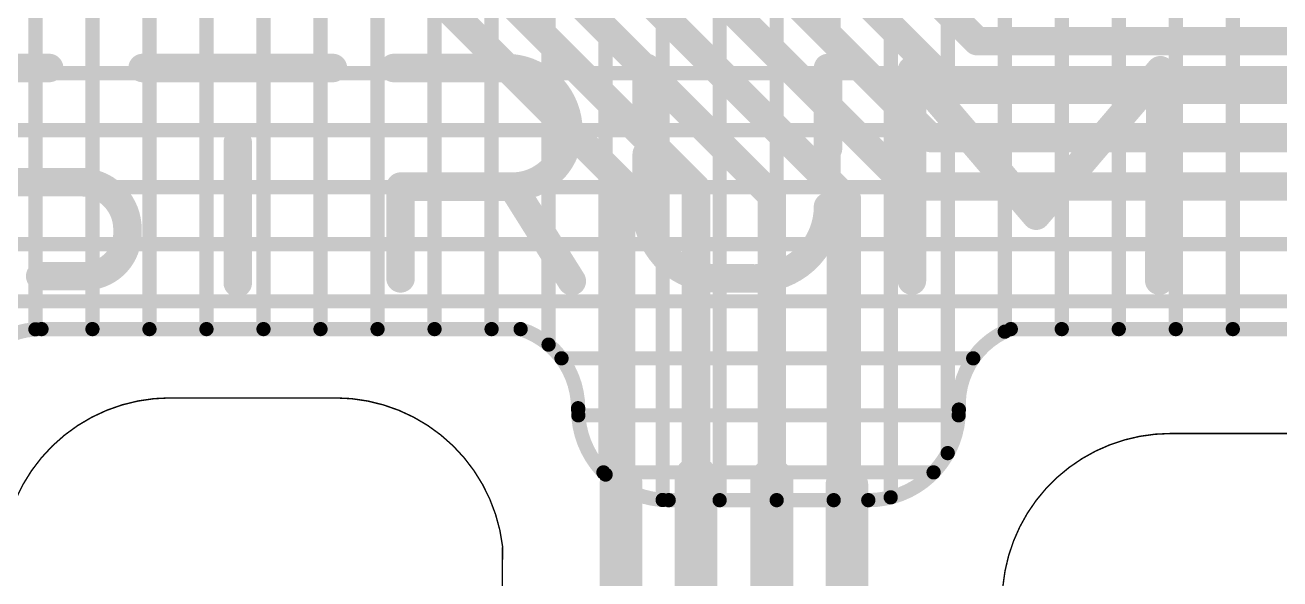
# Model space of a CAD drawing. Header units: millimetres. Extents: x 0 to 13.2, y -0.1 to 6.1.
# Drawn here: x 3.7942 to 4.2344, y 3.3424 to 3.5366 of the extents above; entities that cross this region are included whole.
import ezdxf

# ---------------------------------------------------------------- set-up
doc = ezdxf.new("R2010")
doc.units = ezdxf.units.MM
doc.header["$MEASUREMENT"] = 0
for name, color, linetype in [('BottomLayer', 5, 'Continuous'), ('Mechanical2', 216, 'Continuous'), ('TopLayer', 1, 'Continuous'), ('TopOverlay', 2, 'Continuous')]:
    doc.layers.add(name, color=color, linetype=linetype)

msp = doc.modelspace()

# ---------------------------------------------------------------- linework, layer by layer
at = {"layer": 'BottomLayer'}
for points, const_width in [([(3.9627, 3.69647), (4.12817, 3.531)], 0.01), ([(3.94315, 3.69085), (4.12, 3.514)], 0.01), ([(3.92346, 3.68554), (4.112, 3.497)], 0.01), ([(3.90378, 3.68022), (4.104, 3.48)], 0.01), ([(3.88396, 3.67404), (4.0825, 3.4755)], 0.01), ([(3.86441, 3.66867), (4.05616, 3.47692)], 0.01), ([(3.84472, 3.66432), (4.02959, 3.47945)], 0.01), ([(3.82491, 3.66009), (4.00329, 3.48171)], 0.01), ([(4.12817, 3.531), (4.309, 3.531)], 0.01), ([(4.12, 3.514), (4.301, 3.514)], 0.01), ([(4.112, 3.497), (4.293, 3.497)], 0.01), ([(4.00329, 3.3758), (4.00329, 3.48171)], 0.01), ([(4.02959, 3.37792), (4.02959, 3.47945)], 0.01), ([(4.05616, 3.37721), (4.05616, 3.47692)], 0.01), ([(4.104, 3.48), (4.285, 3.48)], 0.01), ([(4.0825, 3.37509), (4.0825, 3.4755)], 0.01), ([(4.02959, 3.16795), (4.02959, 3.37792)], 0.015), ([(4.05616, 3.16645), (4.05616, 3.37721)], 0.015), ([(4.00329, 3.16718), (4.00329, 3.3758)], 0.015), ([(4.0825, 3.16792), (4.0825, 3.37509)], 0.015)]:
    msp.add_lwpolyline(points, dxfattribs=dict(at, const_width=const_width))
for points, const_width in [([(4.12567, 3.531, 1), (4.13067, 3.531, 1)], 0.005), ([(4.12567, 3.531, 1), (4.13067, 3.531, 1)], 0.005), ([(4.1175, 3.514, 1), (4.1225, 3.514, 1)], 0.005), ([(4.1175, 3.514, 1), (4.1225, 3.514, 1)], 0.005), ([(4.1095, 3.497, 1), (4.1145, 3.497, 1)], 0.005), ([(4.1095, 3.497, 1), (4.1145, 3.497, 1)], 0.005), ([(4.00079, 3.48171, 1), (4.00579, 3.48171, 1)], 0.005), ([(4.00079, 3.48171, 1), (4.00579, 3.48171, 1)], 0.005), ([(4.02709, 3.47945, 1), (4.03209, 3.47945, 1)], 0.005), ([(4.02709, 3.47945, 1), (4.03209, 3.47945, 1)], 0.005), ([(4.05366, 3.47692, 1), (4.05866, 3.47692, 1)], 0.005), ([(4.05366, 3.47692, 1), (4.05866, 3.47692, 1)], 0.005), ([(4.1015, 3.48, 1), (4.1065, 3.48, 1)], 0.005), ([(4.1015, 3.48, 1), (4.1065, 3.48, 1)], 0.005), ([(4.08, 3.4755, 1), (4.085, 3.4755, 1)], 0.005), ([(4.08, 3.4755, 1), (4.085, 3.4755, 1)], 0.005), ([(4.02584, 3.37792, 1), (4.03334, 3.37792, 1)], 0.0075), ([(4.05241, 3.37721, 1), (4.05991, 3.37721, 1)], 0.0075), ([(3.99954, 3.3758, 1), (4.00704, 3.3758, 1)], 0.0075), ([(4.00079, 3.3758, 1), (4.00579, 3.3758, 1)], 0.005), ([(4.02709, 3.37792, 1), (4.03209, 3.37792, 1)], 0.005), ([(4.05366, 3.37721, 1), (4.05866, 3.37721, 1)], 0.005), ([(4.07875, 3.37509, 1), (4.08625, 3.37509, 1)], 0.0075), ([(4.08, 3.37509, 1), (4.085, 3.37509, 1)], 0.005)]:
    msp.add_lwpolyline(points, format="xyb", close=True, dxfattribs=dict(at, const_width=const_width))
at = {"layer": 'Mechanical2', "const_width": 0.0005}
for points in [[(3.78649, 3.35386, -0.37962), (3.84513, 3.40587)], [(3.90308, 3.40587, -0.37962), (3.96172, 3.35386)], [(4.13696, 3.33432, -0.414214), (4.19602, 3.39338)]]:
    msp.add_lwpolyline(points, format="xyb", dxfattribs=at)
for points in [[(3.84513, 3.40587), (3.90308, 3.40587)], [(4.19602, 3.39338), (4.23896, 3.39338)], [(3.96139, 3.31024), (3.96172, 3.35386)]]:
    msp.add_lwpolyline(points, dxfattribs=at)
at = {"layer": 'Mechanical2', "const_width": 0.00025}
for points in [[(3.845, 3.40587, 1), (3.84525, 3.40587, 1)], [(3.845, 3.40587, 1), (3.84525, 3.40587, 1)], [(3.90296, 3.40587, 1), (3.90321, 3.40587, 1)], [(3.90296, 3.40587, 1), (3.90321, 3.40587, 1)], [(4.19589, 3.39338, 1), (4.19614, 3.39338, 1)], [(4.19589, 3.39338, 1), (4.19614, 3.39338, 1)], [(3.96159, 3.35386, 1), (3.96184, 3.35386, 1)], [(3.96159, 3.35386, 1), (3.96184, 3.35386, 1)]]:
    msp.add_lwpolyline(points, format="xyb", close=True, dxfattribs=at)
at = {"layer": 'TopLayer', "const_width": 0.005}
for points in [[(3.79787, 3.42993), (3.79787, 3.7225)], [(3.85787, 3.43), (3.85787, 3.7225)], [(3.87787, 3.43), (3.87787, 3.7225)], [(3.93787, 3.43), (3.93787, 3.7225)], [(3.95787, 3.43), (3.95787, 3.7225)], [(4.01787, 3.37007), (4.01787, 3.7225)], [(4.03787, 3.37), (4.03787, 3.7225)], [(4.05787, 3.37), (4.05787, 3.7225)], [(4.07787, 3.37), (4.07787, 3.7225)], [(4.09787, 3.37099), (4.09787, 3.7225)], [(4.11787, 3.3865), (4.11787, 3.7225)], [(4.13787, 3.42909), (4.13787, 3.7225)], [(4.15787, 3.43), (4.15787, 3.7225)], [(4.17787, 3.43), (4.17787, 3.7225)], [(4.19787, 3.43), (4.19787, 3.7225)], [(4.21787, 3.43), (4.21787, 3.7225)], [(3.99787, 3.37897), (3.99787, 3.68587)], [(3.83787, 3.43), (3.83787, 3.68375)], [(3.91787, 3.43), (3.91787, 3.685)], [(3.97787, 3.42455), (3.97787, 3.68209)], [(3.81787, 3.43), (3.81787, 3.68061)], [(3.89787, 3.43), (3.89787, 3.68061)], [(3.28, 3.51975), (4.47962, 3.51975)], [(3.28, 3.49975), (4.47962, 3.49975)], [(3.28, 3.47975), (4.48, 3.47975)], [(3.28, 3.45975), (4.48, 3.45975)], [(3.28, 3.43975), (4.48, 3.43975)], [(3.8, 3.43), (3.96806, 3.43)], [(4.14, 3.43), (4.29, 3.43)], [(3.9824, 3.41975), (4.12681, 3.41975)], [(3.98829, 3.39975), (4.12171, 3.39975)], [(3.99709, 3.37975), (4.11291, 3.37975)], [(4.02, 3.37), (4.09, 3.37)]]:
    msp.add_lwpolyline(points, dxfattribs=at)
for points in [[(3.77, 3.4, -0.414535), (3.8, 3.43)], [(3.96806, 3.43, -0.325001), (3.98823, 3.40225)], [(4.12177, 3.40177, -0.329541), (4.14, 3.43)], [(4.01999, 3.37, -0.414265), (3.98823, 3.40177)], [(4.12177, 3.40175, -0.414363), (4.09, 3.37)]]:
    msp.add_lwpolyline(points, format="xyb", dxfattribs=at)
at = {"layer": 'TopLayer', "const_width": 0.0025}
for points in [[(3.79662, 3.42993, 1), (3.79912, 3.42993, 1)], [(3.79875, 3.43, 1), (3.80125, 3.43, 1)], [(3.79875, 3.43, 1), (3.80125, 3.43, 1)], [(3.81662, 3.43, 1), (3.81912, 3.43, 1)], [(3.83662, 3.43, 1), (3.83912, 3.43, 1)], [(3.85662, 3.43, 1), (3.85912, 3.43, 1)], [(3.87662, 3.43, 1), (3.87912, 3.43, 1)], [(3.89662, 3.43, 1), (3.89912, 3.43, 1)], [(3.91662, 3.43, 1), (3.91912, 3.43, 1)], [(3.93662, 3.43, 1), (3.93912, 3.43, 1)], [(3.95662, 3.43, 1), (3.95912, 3.43, 1)], [(3.96681, 3.43, 1), (3.96931, 3.43, 1)], [(3.96681, 3.43, 1), (3.96931, 3.43, 1)], [(4.13662, 3.42909, 1), (4.13912, 3.42909, 1)], [(4.13875, 3.43, 1), (4.14125, 3.43, 1)], [(4.13875, 3.43, 1), (4.14125, 3.43, 1)], [(4.15662, 3.43, 1), (4.15912, 3.43, 1)], [(4.17662, 3.43, 1), (4.17912, 3.43, 1)], [(4.19662, 3.43, 1), (4.19912, 3.43, 1)], [(4.21662, 3.43, 1), (4.21912, 3.43, 1)], [(3.97662, 3.42455, 1), (3.97912, 3.42455, 1)], [(3.98115, 3.41975, 1), (3.98365, 3.41975, 1)], [(4.12556, 3.41975, 1), (4.12806, 3.41975, 1)], [(3.98698, 3.40225, 1), (3.98948, 3.40225, 1)], [(3.98698, 3.40177, 1), (3.98948, 3.40177, 1)], [(4.12052, 3.40177, 1), (4.12302, 3.40177, 1)], [(4.12052, 3.40175, 1), (4.12302, 3.40175, 1)], [(3.98704, 3.39975, 1), (3.98954, 3.39975, 1)], [(4.12046, 3.39975, 1), (4.12296, 3.39975, 1)], [(4.11662, 3.3865, 1), (4.11912, 3.3865, 1)], [(3.99584, 3.37975, 1), (3.99834, 3.37975, 1)], [(3.99662, 3.37897, 1), (3.99912, 3.37897, 1)], [(4.11166, 3.37975, 1), (4.11416, 3.37975, 1)], [(4.01662, 3.37007, 1), (4.01912, 3.37007, 1)], [(4.01874, 3.37, 1), (4.02124, 3.37, 1)], [(4.01875, 3.37, 1), (4.02125, 3.37, 1)], [(4.03662, 3.37, 1), (4.03912, 3.37, 1)], [(4.05662, 3.37, 1), (4.05912, 3.37, 1)], [(4.07662, 3.37, 1), (4.07912, 3.37, 1)], [(4.08875, 3.37, 1), (4.09125, 3.37, 1)], [(4.08875, 3.37, 1), (4.09125, 3.37, 1)], [(4.09662, 3.37099, 1), (4.09912, 3.37099, 1)]]:
    msp.add_lwpolyline(points, format="xyb", close=True, dxfattribs=at)
at = {"layer": 'TopOverlay', "const_width": 0.01}
for points in [[(3.78816, 3.52158), (3.80268, 3.52158)], [(3.83547, 3.52158), (3.9022, 3.52158)], [(3.92358, 3.52158), (3.96283, 3.52158)], [(4.01229, 3.50536), (4.01229, 3.52158)], [(4.07588, 3.49336), (4.07588, 3.52158)], [(4.10532, 3.447), (4.10532, 3.52079)], [(4.10532, 3.52079), (4.14889, 3.46977)], [(4.14889, 3.46977), (4.19246, 3.52079)], [(4.19207, 3.447), (4.19246, 3.52079)], [(3.86884, 3.44622), (3.86884, 3.49536)], [(4.01229, 3.47291), (4.01229, 3.49136)], [(3.78895, 3.48154), (3.81368, 3.48154)], [(3.92594, 3.44779), (3.92594, 3.47997)], [(3.92594, 3.47997), (3.95969, 3.47997)], [(3.95969, 3.47997), (3.96519, 3.47997)], [(3.96519, 3.47997), (3.98601, 3.44681)], [(3.83016, 3.46349), (3.83016, 3.46506)], [(3.79954, 3.44857), (3.81525, 3.44857)], [(4.03663, 3.44779), (4.04409, 3.44779)], [(4.04409, 3.44779), (4.04958, 3.44779)]]:
    msp.add_lwpolyline(points, dxfattribs=at)
at = {"layer": 'TopOverlay', "const_width": 0.005}
for points in [[(3.80018, 3.52158, 1), (3.80518, 3.52158, 1)], [(3.83297, 3.52158, 1), (3.83797, 3.52158, 1)], [(3.8997, 3.52158, 1), (3.9047, 3.52158, 1)], [(3.92108, 3.52158, 1), (3.92608, 3.52158, 1)], [(3.96033, 3.52158, 1), (3.96533, 3.52158, 1)], [(3.96033, 3.52158, 1), (3.96533, 3.52158, 1)], [(4.00979, 3.52158, 1), (4.01479, 3.52158, 1)], [(4.07338, 3.52158, 1), (4.07838, 3.52158, 1)], [(4.10282, 3.52079, 1), (4.10782, 3.52079, 1)], [(4.10282, 3.52079, 1), (4.10782, 3.52079, 1)], [(4.18996, 3.52079, 1), (4.19496, 3.52079, 1)], [(4.18996, 3.52079, 1), (4.19496, 3.52079, 1)], [(4.00979, 3.50536, 1), (4.01479, 3.50536, 1)], [(3.98232, 3.4996, 1), (3.98732, 3.4996, 1)], [(3.98232, 3.4996, 1), (3.98732, 3.4996, 1)], [(3.86634, 3.49536, 1), (3.87134, 3.49536, 1)], [(4.00979, 3.49136, 1), (4.01479, 3.49136, 1)], [(4.07338, 3.49336, 1), (4.07838, 3.49336, 1)], [(3.81118, 3.48154, 1), (3.81618, 3.48154, 1)], [(3.81118, 3.48154, 1), (3.81618, 3.48154, 1)], [(3.92344, 3.47997, 1), (3.92844, 3.47997, 1)], [(3.92344, 3.47997, 1), (3.92844, 3.47997, 1)], [(3.95719, 3.47997, 1), (3.96219, 3.47997, 1)], [(3.95719, 3.47997, 1), (3.96219, 3.47997, 1)], [(3.96269, 3.47997, 1), (3.96769, 3.47997, 1)], [(3.96269, 3.47997, 1), (3.96769, 3.47997, 1)], [(3.96269, 3.47997, 1), (3.96769, 3.47997, 1)], [(4.00979, 3.47291, 1), (4.01479, 3.47291, 1)], [(4.00979, 3.47212, 1), (4.01479, 3.47212, 1)], [(4.07338, 3.47291, 1), (4.07838, 3.47291, 1)], [(4.14639, 3.46977, 1), (4.15139, 3.46977, 1)], [(4.14639, 3.46977, 1), (4.15139, 3.46977, 1)], [(3.82766, 3.46506, 1), (3.83266, 3.46506, 1)], [(3.82766, 3.46506, 1), (3.83266, 3.46506, 1)], [(3.82766, 3.46349, 1), (3.83266, 3.46349, 1)], [(3.82766, 3.46349, 1), (3.83266, 3.46349, 1)], [(3.79704, 3.44857, 1), (3.80204, 3.44857, 1)], [(3.81275, 3.44857, 1), (3.81775, 3.44857, 1)], [(3.81275, 3.44857, 1), (3.81775, 3.44857, 1)], [(3.86634, 3.44622, 1), (3.87134, 3.44622, 1)], [(3.92344, 3.44779, 1), (3.92844, 3.44779, 1)], [(3.98351, 3.44681, 1), (3.98851, 3.44681, 1)], [(4.03413, 3.44779, 1), (4.03913, 3.44779, 1)], [(4.03413, 3.44779, 1), (4.03913, 3.44779, 1)], [(4.04159, 3.44779, 1), (4.04659, 3.44779, 1)], [(4.04159, 3.44779, 1), (4.04659, 3.44779, 1)], [(4.04708, 3.44779, 1), (4.05208, 3.44779, 1)], [(4.04826, 3.44779, 1), (4.05326, 3.44779, 1)], [(4.10282, 3.447, 1), (4.10782, 3.447, 1)], [(4.18957, 3.447, 1), (4.19457, 3.447, 1)]]:
    msp.add_lwpolyline(points, format="xyb", close=True, dxfattribs=at)
at = {"layer": 'TopOverlay', "const_width": 0.01}
for points in [[(3.96283, 3.52158, -0.414214), (3.98482, 3.4996)], [(3.98482, 3.4996, -0.414214), (3.96519, 3.47997)], [(3.81368, 3.48154, -0.414214), (3.83016, 3.46506)], [(4.03663, 3.44779, -0.414214), (4.01229, 3.47212)], [(4.07588, 3.47291, -0.414214), (4.05076, 3.44779)], [(3.83016, 3.46349, -0.414214), (3.81525, 3.44857)]]:
    msp.add_lwpolyline(points, format="xyb", dxfattribs=at)

doc.saveas('drawing.dxf')
